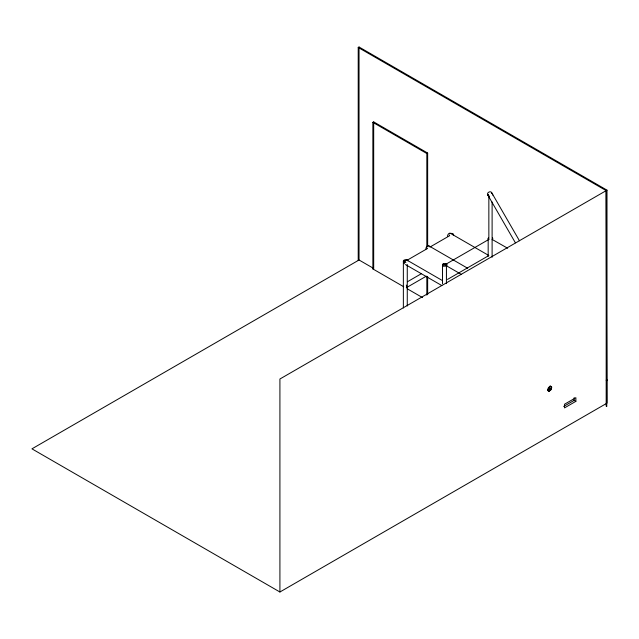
<?xml version="1.0" encoding="UTF-8"?>
<svg xmlns="http://www.w3.org/2000/svg" width="639" height="639" viewBox="0 0 639 639"><rect width="100%" height="100%" fill="white"/><g stroke="black" fill="none" stroke-linecap="round" stroke-linejoin="round"><path stroke-width="0.96" d="M492.11 201.996L492.11 257.277M491.782 193.633L491.806 193.146A2.276 1.765 -30 0 0 489.77 191.828A2.276 1.765 -30 0 0 487.533 193.777L487.509 194.272A2.276 1.765 -30 0 0 488.731 195.566M549.045 391.316L551.066 389.734L551.769 387.09L550.451 386.044L548.422 387.625L547.719 390.261L549.045 391.316L547.879 390.645M358.215 260.472L358.215 47.478L359.038 46.998L607.002 190.158L607.002 403.153L279.914 592.002L31.95 448.842L359.038 259.993L373.687 268.452L373.687 121.897L372.864 122.368L372.864 268.923L403.696 286.727M372.864 122.368L426.828 153.528L427.651 153.048L427.651 246.766M372.864 268.923L373.687 268.452M407.267 260.161L427.635 248.403M430.175 246.934L449.696 235.663A2.308 1.334 0 0 1 449.329 235.392M407.45 281.735L421.245 273.78M488.484 194.448A2.308 1.334 0 0 0 488.252 195.462L488.851 196.061L488.851 239.433L444.8 264.865L461.126 274.243M407.171 287.231L426.133 276.28M447.492 279.427L488.859 255.544M607.002 190.158L279.914 379.007L279.914 592.002M548.11 389.622L551.377 387.737M607.002 379.71L606.179 380.181L607.05 380.684M563.646 406.444L574.181 400.365L575.875 401.34L575.875 397.682L564.533 404.223L564.533 407.89L575.875 401.34M507.662 248.251L492.11 239.417A2.308 1.334 0 0 0 492.477 237.828M358.215 47.478L606.179 190.638L606.77 406.5L606.179 406.156L606.179 190.638M373.687 121.897L427.651 153.048M450.375 233.323L488.404 255.273M428.761 245.799L467.66 268.252M443.17 263.923L446.429 265.808L446.429 283.652M407.075 260.169L442.507 280.625M405.501 264.578L441.797 285.537M407.123 288.708L422.547 297.606M550.019 386.084L551.185 386.755M492.477 194.456L492.709 194.775A2.308 1.334 0 0 1 492.789 195.119M491.695 192.69L519.459 240.775M487.629 194.719L515.393 242.804M447.556 236.582L447.532 236.111A2.308 1.334 -60 0 1 448.826 233.618A2.308 1.334 -60 0 1 450.615 233.586M429.176 246.926L429.144 246.446A2.308 1.334 -60 0 0 427.427 245.943A2.308 1.334 -60 0 0 425.917 248.587L425.949 249.058M574.181 397.61L574.181 400.365M549.748 388.68L549.748 390.565M488.172 238.491L488.172 256.335M442.492 264.873L442.492 283.74M427.651 276.679L427.651 294.619M426.828 153.528L426.828 247.245M426.828 276.152L426.828 295.098M407.267 264.522L407.267 306.017M403.361 261.255L403.361 307.966M359.038 46.998L359.038 259.993M450.175 233.57A2.308 1.334 0 0 1 452.955 233.778A2.308 1.334 0 0 1 453.323 235.392M449.329 234.058A2.308 1.334 0 0 1 449.696 233.778M405.925 262.413A2.308 1.334 0 0 1 403.425 260.736A2.308 1.334 0 0 1 407.075 260.049L407.498 260.297A2.308 1.334 0 0 1 407.938 260.936M489.33 196.269A2.308 1.334 0 0 1 488.851 196.061M404.647 260.968A2.308 1.334 60 0 1 405.469 261.183M404.399 263.811A2.308 1.334 -60 0 1 405.118 260.864A2.308 1.334 -60 0 1 407.315 260.432M406.316 285.058A2.308 1.334 60 0 1 406.316 287.726M488.851 239.433A2.308 1.334 0 0 1 488.484 237.828M443.65 266.016A2.308 1.334 0 0 0 447.108 264.865A2.308 1.334 0 0 0 443.65 263.707A2.308 1.334 0 0 0 443.65 266.016M550.171 390.253A2.308 1.334 -60 0 0 550.898 386.683A2.308 1.334 -60 0 0 548.166 389.103A2.308 1.334 -60 0 0 550.171 390.253"/></g></svg>
